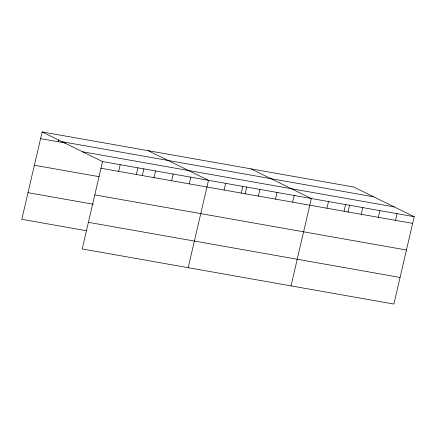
<?xml version="1.0" encoding="UTF-8"?>
<svg xmlns="http://www.w3.org/2000/svg" width="436" height="436" viewBox="0 0 436 436"><rect width="100%" height="100%" fill="white"/><g stroke="black" fill="none" stroke-linecap="round" stroke-linejoin="round"><path stroke-width="0.65" d="M42.134 131.934L102.536 161.576L82.202 248.951L393.866 304.066L414.2 216.697L353.798 187.049L42.134 131.934L21.8 219.303L86.557 230.758M58.239 141.738L58.664 139.918M118.641 171.386L120.2 164.699M136.305 174.509L137.858 167.822M142.261 175.741L143.885 168.77M153.963 177.632L155.521 170.945M171.626 180.755L173.179 174.068M189.284 183.878L190.843 177.196M188.172 267.688L208.501 180.319L148.098 150.671M224.088 190.031L225.646 183.349M241.228 193.066L242.787 186.379M245.114 193.933L246.738 186.957M258.374 196.096L259.927 189.409M275.514 199.127L277.067 192.445M292.654 202.157L294.207 195.475M291.019 285.88L311.353 198.505L250.945 168.863M326.935 208.223L328.493 201.536M344.08 211.253L345.634 204.571M347.961 212.119L349.585 205.143M361.221 214.283L362.774 207.601M378.361 217.313L379.92 210.632M395.501 220.349L397.06 213.662M62.065 141.716L373.728 196.832M40.575 138.615L65.433 143.013M82.606 151.793L394.264 206.915M102.536 161.576L414.2 216.697M100.983 168.258L412.647 223.379M34.379 165.244L99.136 176.694M94.786 194.887L406.45 250.008M27.997 192.679L93.408 204.244M88.399 222.322L400.063 277.443"/></g></svg>
